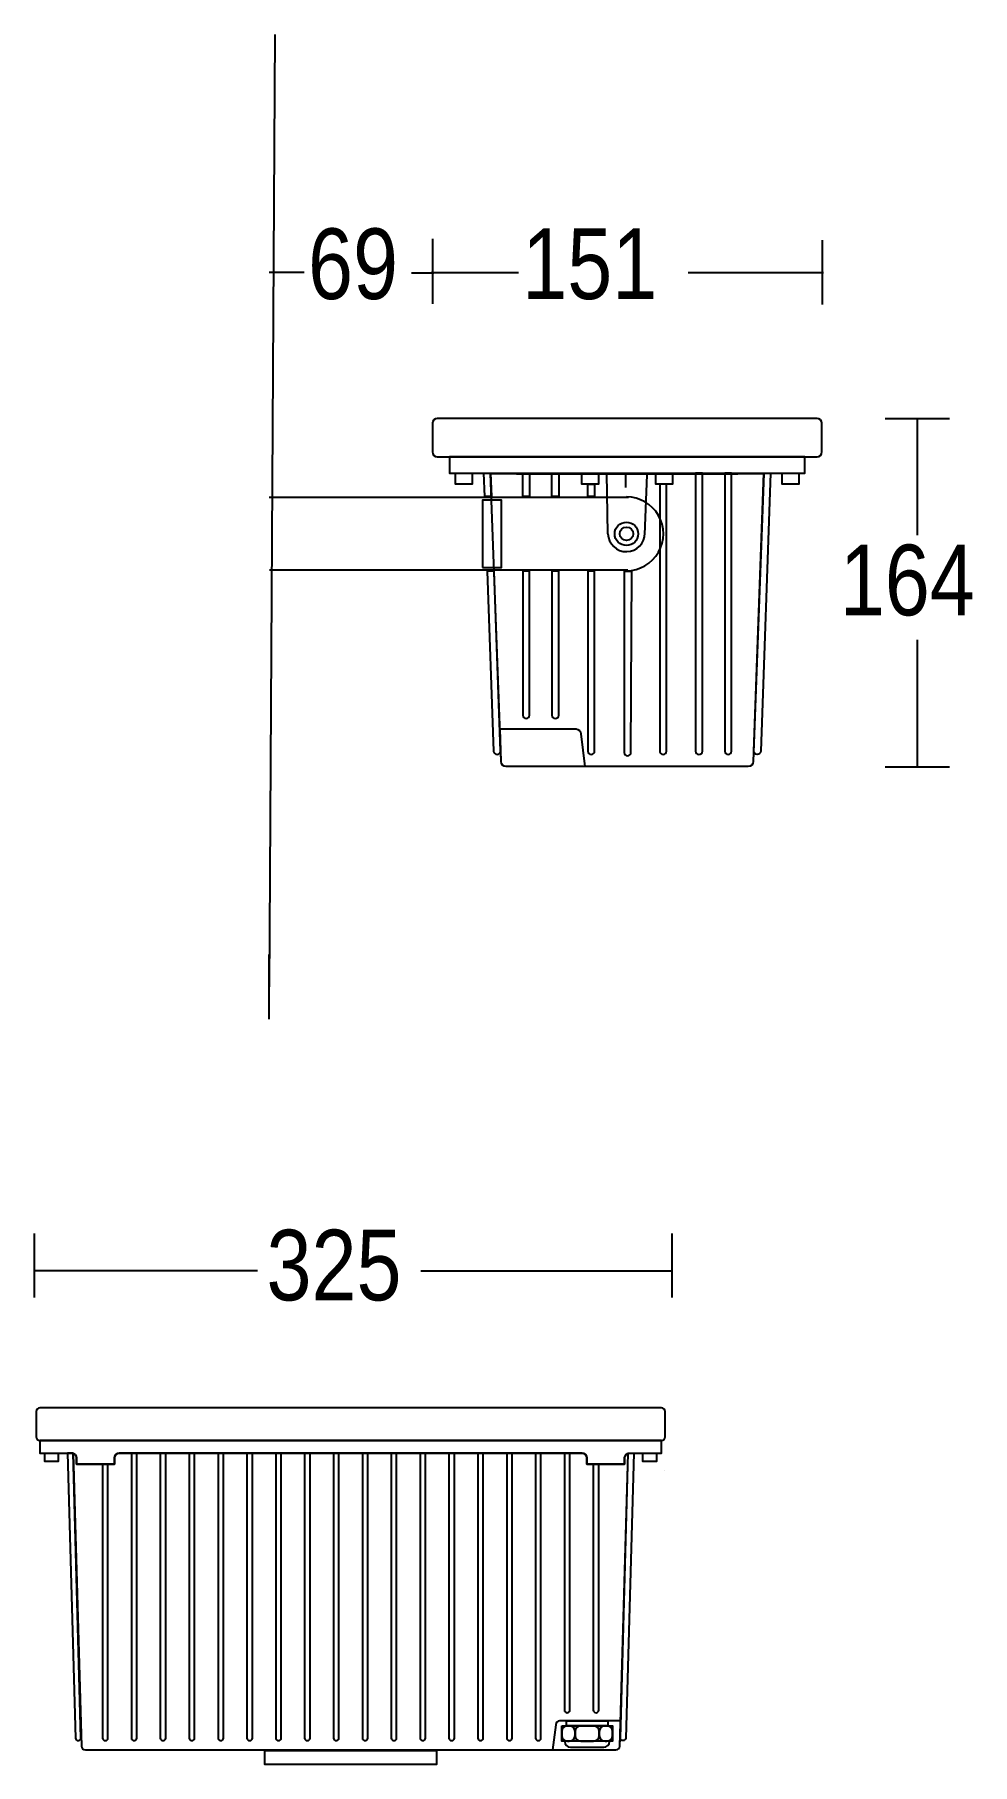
# Model space of a CAD drawing. Extents: x 19 to 158, y 0 to 257.
import ezdxf

# ---------------------------------------------------------------- set-up
doc = ezdxf.new("R2010")
doc.units = 0
doc.layers.add('LIVELLO_1', color=160, linetype='Continuous')
doc.styles.add('STD', font='txt')

# ---------------------------------------------------------------- blocks, each defined once
blk = doc.blocks.new('AI9-BLK1')
at = {"layer": 'LIVELLO_1', "color": 7}
for p, q in [((-35.64, 114.7), (-36.47, -26.52)), ((-12.24, 84.39), (-12.24, 74.77)), ((45.61, 74.66), (45.61, 84.21)), ((-31.26, 79.43), (-36.47, 79.43)), ((-15.37, 79.39), (-12.06, 79.39)), ((-12.44, 79.43), (0.51, 79.43)), ((25.69, 79.43), (45.73, 79.43)), ((54.88, 57.77), (64.44, 57.77)), ((59.66, 57.77), (59.66, 40.47)), ((13.78, 40.66), (13.6, 49.62)), ((16.46, 47.53), (16.46, 49.62)), ((19.26, 40.57), (19.58, 49.39)), ((16.82, 46.04), (-36.47, 46.04)), ((16.75, 35.26), (-36.4, 35.26)), ((59.66, 24.94), (59.66, 6.11)), ((54.88, 6.11), (64.44, 6.11)), ((-36.47, -31.3), (-36.47, -21.74)), ((-71.24, -72.61), (-71.24, -63.11)), ((23.31, -72.61), (23.31, -63.11)), ((-38.2, -68.66), (-71.24, -68.66)), ((-13.95, -68.66), (23.31, -68.66)), ((22.15, -98.22), (22.15, -98.22))]:
    blk.add_line(p, q, dxfattribs=at)
for points in [[(42.99, 52.09), (-9.72, 52.09), (-9.72, 49.66), (-3.86, 49.66), (37.12, 49.66), (42.99, 49.66)], [(-8.82, 49.66), (-6.33, 49.66), (-6.33, 48.04), (-8.82, 48.04)], [(-3.61, 49.66), (-3.49, 46.19), (-4.49, 46.19), (-4.61, 49.66)], [(2.16, 49.66), (2.16, 46.2), (1.15, 46.2), (1.15, 49.66)], [(6.48, 49.66), (6.48, 46.2), (5.47, 46.2), (5.47, 49.66)], [(9.92, 49.66), (12.4, 49.66), (12.4, 48.04), (9.92, 48.04)], [(20.87, 49.66), (23.36, 49.66), (23.36, 48.04), (20.87, 48.04)], [(39.6, 49.66), (42.09, 49.66), (42.09, 48.04), (39.6, 48.04)], [(11.81, 48.04), (11.81, 46.2), (10.8, 46.2), (10.8, 48.04)], [(-4.83, 35.69), (-2.01, 35.69), (-2.01, 45.67), (-4.83, 45.67)], [(-69.73, -95.69), (-67.73, -95.69), (-67.73, -96.94), (-69.73, -96.94)], [(18.98, -95.69), (20.98, -95.69), (20.98, -96.94), (18.98, -96.94)], [(7.65, -135.37), (13.75, -135.37), (13.75, -136.11), (7.65, -136.11)], [(6.92, -136.11), (14.47, -136.11), (14.47, -138.39), (6.92, -138.39)], [(-37.1, -139.78), (-11.65, -139.78), (-11.65, -141.84), (-37.1, -141.84)]]:
    blk.add_lwpolyline(points, close=True, dxfattribs=at)
for centre, radius in [((16.53, 40.66), 1.74), ((16.53, 40.67), 1)]:
    blk.add_circle(centre, radius, dxfattribs=at)
for points, knots in [([(-11.52, 57.77), (-11.52, 57.77), (44.79, 57.77), (44.79, 57.77), (45.19, 57.77), (45.51, 57.45), (45.51, 57.05), (45.51, 57.05), (45.51, 52.81), (45.51, 52.81), (45.51, 52.41), (45.19, 52.09), (44.79, 52.09), (44.79, 52.09), (-11.52, 52.09), (-11.52, 52.09), (-11.92, 52.09), (-12.24, 52.41), (-12.24, 52.81), (-12.24, 52.81), (-12.24, 57.05), (-12.24, 57.05), (-12.24, 57.45), (-11.92, 57.77), (-11.52, 57.77)], [0, 0, 0, 0, 1, 1, 1, 2, 2, 2, 3, 3, 3, 4, 4, 4, 5, 5, 5, 6, 6, 6, 7, 7, 7, 8, 8, 8, 8]), ([(35.32, 6.89), (35.32, 6.89), (36.88, 49.63), (36.88, 49.63), (36.5, 49.52), (-3.23, 49.52), (-3.61, 49.63), (-3.61, 49.63), (-2.05, 6.89), (-2.05, 6.89), (-2.05, 6.49), (-1.73, 6.16), (-1.33, 6.16), (-1.33, 6.16), (34.6, 6.16), (34.6, 6.16), (34.99, 6.16), (35.32, 6.49), (35.32, 6.89)], [0, 0, 0, 0, 1, 1, 1, 2, 2, 2, 3, 3, 3, 4, 4, 4, 5, 5, 5, 6, 6, 6, 6]), ([(26.79, 49.66), (26.79, 49.66), (27.79, 49.66), (27.79, 49.66), (27.79, 49.66), (27.79, 8.43), (27.79, 8.43), (27.79, 8.16), (27.58, 7.95), (27.27, 7.95), (27.01, 7.95), (26.79, 8.16), (26.79, 8.43), (26.79, 8.43), (26.79, 49.66), (26.79, 49.66)], [0, 0, 0, 0, 1, 1, 1, 2, 2, 2, 3, 3, 3, 4, 4, 4, 5, 5, 5, 5]), ([(31.11, 49.66), (31.11, 49.66), (32.11, 49.66), (32.11, 49.66), (32.11, 49.66), (32.11, 8.43), (32.11, 8.43), (32.11, 8.16), (31.9, 7.95), (31.6, 7.95), (31.33, 7.95), (31.11, 8.16), (31.11, 8.43), (31.11, 8.43), (31.11, 49.66), (31.11, 49.66)], [0, 0, 0, 0, 1, 1, 1, 2, 2, 2, 3, 3, 3, 4, 4, 4, 5, 5, 5, 5]), ([(36.88, 49.66), (36.88, 49.66), (35.44, 8.43), (35.44, 8.43), (35.43, 8.16), (35.64, 7.95), (35.9, 7.95), (36.21, 7.95), (36.43, 8.16), (36.44, 8.43), (36.44, 8.43), (37.89, 49.66), (37.89, 49.66), (37.89, 49.66), (36.88, 49.66), (36.88, 49.66)], [0, 0, 0, 0, 1, 1, 1, 2, 2, 2, 3, 3, 3, 4, 4, 4, 5, 5, 5, 5]), ([(22.47, 48.04), (22.47, 48.04), (22.47, 8.43), (22.47, 8.43), (22.47, 8.16), (22.25, 7.95), (21.95, 7.95), (21.68, 7.95), (21.46, 8.16), (21.46, 8.43), (21.46, 8.43), (21.46, 48.04), (21.46, 48.04), (21.46, 48.04), (22.47, 48.04), (22.47, 48.04)], [0, 0, 0, 0, 1, 1, 1, 2, 2, 2, 3, 3, 3, 4, 4, 4, 5, 5, 5, 5]), ([(16.53, 35.19), (18.48, 35.19), (20.29, 36.24), (21.27, 37.93), (22.24, 39.62), (22.24, 41.71), (21.27, 43.4), (20.29, 45.09), (18.48, 46.13), (16.53, 46.13)], [0, 0, 0, 0, 1, 1, 1, 2, 2, 2, 3, 3, 3, 3]), ([(13.78, 40.66), (13.84, 39.17), (15.08, 37.99), (16.57, 38.02), (18.06, 38.04), (19.26, 39.26), (19.26, 40.75)], [0, 0, 0, 0, 1, 1, 1, 2, 2, 2, 2]), ([(-3.17, 8.43), (-3.17, 8.43), (-4.11, 35.14), (-4.11, 35.14), (-4.11, 35.14), (-3.1, 35.14), (-3.1, 35.14), (-3.1, 35.14), (-2.16, 8.43), (-2.16, 8.43), (-2.15, 8.16), (-2.37, 7.95), (-2.63, 7.95), (-2.94, 7.95), (-3.16, 8.16), (-3.17, 8.43)], [0, 0, 0, 0, 1, 1, 1, 2, 2, 2, 3, 3, 3, 4, 4, 4, 5, 5, 5, 5]), ([(1.15, 13.78), (1.15, 13.78), (1.15, 35.14), (1.15, 35.14), (1.15, 35.14), (2.16, 35.14), (2.16, 35.14), (2.16, 35.14), (2.16, 13.78), (2.16, 13.78), (2.16, 13.5), (1.94, 13.29), (1.64, 13.29), (1.37, 13.29), (1.15, 13.5), (1.15, 13.78)], [0, 0, 0, 0, 1, 1, 1, 2, 2, 2, 3, 3, 3, 4, 4, 4, 5, 5, 5, 5]), ([(5.47, 13.78), (5.47, 13.78), (5.47, 35.14), (5.47, 35.14), (5.47, 35.14), (6.48, 35.14), (6.48, 35.14), (6.48, 35.14), (6.48, 13.78), (6.48, 13.78), (6.48, 13.5), (6.26, 13.29), (5.96, 13.29), (5.7, 13.29), (5.47, 13.5), (5.47, 13.78)], [0, 0, 0, 0, 1, 1, 1, 2, 2, 2, 3, 3, 3, 4, 4, 4, 5, 5, 5, 5]), ([(10.8, 8.43), (10.8, 8.43), (10.8, 35.14), (10.8, 35.14), (10.8, 35.14), (11.81, 35.14), (11.81, 35.14), (11.81, 35.14), (11.81, 8.43), (11.81, 8.43), (11.81, 8.16), (11.59, 7.95), (11.29, 7.95), (11.02, 7.95), (10.8, 8.16), (10.8, 8.43)], [0, 0, 0, 0, 1, 1, 1, 2, 2, 2, 3, 3, 3, 4, 4, 4, 5, 5, 5, 5]), ([(16.19, 8.23), (16.19, 8.23), (16.18, 35.06), (16.18, 35.06), (16.18, 35.06), (17.31, 35.08), (17.31, 35.08), (17.31, 35.08), (17.2, 8.23), (17.2, 8.23), (17.2, 7.96), (16.97, 7.74), (16.68, 7.74), (16.4, 7.74), (16.19, 7.96), (16.19, 8.23)], [0, 0, 0, 0, 1, 1, 1, 2, 2, 2, 3, 3, 3, 4, 4, 4, 5, 5, 5, 5]), ([(9.06, 11.72), (9.06, 11.72), (-2.22, 11.72), (-2.22, 11.72), (-2.22, 11.72), (-2.05, 6.89), (-2.05, 6.89), (-2.05, 6.49), (-1.73, 6.16), (-1.33, 6.16), (-1.33, 6.16), (10.35, 6.16), (10.35, 6.16), (10.35, 6.16), (9.78, 11), (9.78, 11), (9.78, 11.4), (9.45, 11.72), (9.06, 11.72)], [0, 0, 0, 0, 1, 1, 1, 2, 2, 2, 3, 3, 3, 4, 4, 4, 5, 5, 5, 6, 6, 6, 6]), ([(-70.46, -88.98), (-70.46, -88.98), (21.71, -88.98), (21.71, -88.98), (22.03, -88.98), (22.28, -89.23), (22.28, -89.54), (22.28, -89.54), (22.28, -93.25), (22.28, -93.25), (22.28, -93.56), (22.03, -93.81), (21.71, -93.81), (21.71, -93.81), (-70.46, -93.81), (-70.46, -93.81), (-70.77, -93.81), (-71.03, -93.56), (-71.03, -93.25), (-71.03, -93.25), (-71.03, -89.54), (-71.03, -89.54), (-71.03, -89.23), (-70.77, -88.98), (-70.46, -88.98)], [0, 0, 0, 0, 1, 1, 1, 2, 2, 2, 3, 3, 3, 4, 4, 4, 5, 5, 5, 6, 6, 6, 7, 7, 7, 8, 8, 8, 8]), ([(-70.46, -93.81), (-70.46, -93.81), (21.71, -93.81), (21.71, -93.81), (21.71, -93.81), (21.71, -95.69), (21.71, -95.69), (21.71, -95.69), (16.99, -95.69), (16.99, -95.69), (16.59, -95.69), (16.26, -96.01), (16.26, -96.39), (16.26, -96.39), (16.26, -97.3), (16.26, -97.3), (16.26, -97.3), (10.66, -97.3), (10.66, -97.3), (10.66, -97.3), (10.66, -96.39), (10.66, -96.39), (10.66, -96.01), (10.34, -95.69), (9.94, -95.69), (9.94, -95.69), (-58.69, -95.69), (-58.69, -95.69), (-59.09, -95.69), (-59.41, -96.01), (-59.41, -96.39), (-59.41, -96.39), (-59.41, -97.3), (-59.41, -97.3), (-59.41, -97.3), (-65.01, -97.3), (-65.01, -97.3), (-65.01, -97.3), (-65.01, -96.39), (-65.01, -96.39), (-65.01, -96.01), (-65.34, -95.69), (-65.74, -95.69), (-65.74, -95.69), (-70.46, -95.69), (-70.46, -95.69), (-70.46, -95.69), (-70.46, -93.81), (-70.46, -93.81)], [0, 0, 0, 0, 1, 1, 1, 2, 2, 2, 3, 3, 3, 4, 4, 4, 5, 5, 5, 6, 6, 6, 7, 7, 7, 8, 8, 8, 9, 9, 9, 10, 10, 10, 11, 11, 11, 12, 12, 12, 13, 13, 13, 14, 14, 14, 15, 15, 15, 16, 16, 16, 16]), ([(-65.54, -95.69), (-65.54, -95.69), (-64.38, -137.93), (-64.38, -137.93), (-64.38, -138.14), (-64.55, -138.31), (-64.76, -138.31), (-65, -138.31), (-65.18, -138.14), (-65.19, -137.93), (-65.19, -137.93), (-66.35, -95.69), (-66.35, -95.69), (-66.35, -95.69), (-65.54, -95.69), (-65.54, -95.69)], [0, 0, 0, 0, 1, 1, 1, 2, 2, 2, 3, 3, 3, 4, 4, 4, 5, 5, 5, 5]), ([(-64.29, -139.13), (-64.29, -139.13), (-65.54, -95.72), (-65.54, -95.72), (-65.24, -95.8), (-65.01, -96.07), (-65.01, -96.39), (-65.01, -96.39), (-65.01, -97.3), (-65.01, -97.3), (-65.01, -97.3), (-59.41, -97.3), (-59.41, -97.3), (-59.41, -97.3), (-59.41, -96.39), (-59.41, -96.39), (-59.41, -96.01), (-59.09, -95.69), (-58.69, -95.69), (-58.69, -95.69), (9.94, -95.69), (9.94, -95.69), (10.34, -95.69), (10.66, -96.01), (10.66, -96.39), (10.66, -96.39), (10.66, -97.3), (10.66, -97.3), (10.66, -97.3), (16.26, -97.3), (16.26, -97.3), (16.26, -97.3), (16.26, -96.39), (16.26, -96.39), (16.26, -96.07), (16.49, -95.8), (16.79, -95.72), (16.79, -95.72), (15.54, -139.13), (15.54, -139.13), (15.54, -139.44), (15.28, -139.69), (14.96, -139.69), (14.96, -139.69), (-63.71, -139.69), (-63.71, -139.69), (-64.03, -139.69), (-64.29, -139.44), (-64.29, -139.13)], [0, 0, 0, 0, 1, 1, 1, 2, 2, 2, 3, 3, 3, 4, 4, 4, 5, 5, 5, 6, 6, 6, 7, 7, 7, 8, 8, 8, 9, 9, 9, 10, 10, 10, 11, 11, 11, 12, 12, 12, 13, 13, 13, 14, 14, 14, 15, 15, 15, 16, 16, 16, 16]), ([(-60.36, -97.3), (-60.36, -97.3), (-60.36, -137.93), (-60.36, -137.93), (-60.36, -138.14), (-60.53, -138.31), (-60.75, -138.31), (-60.99, -138.31), (-61.17, -138.14), (-61.17, -137.93), (-61.17, -137.93), (-61.17, -97.3), (-61.17, -97.3), (-61.17, -97.3), (-60.36, -97.3), (-60.36, -97.3)], [0, 0, 0, 0, 1, 1, 1, 2, 2, 2, 3, 3, 3, 4, 4, 4, 5, 5, 5, 5]), ([(-56.08, -95.69), (-56.08, -95.69), (-56.08, -137.93), (-56.08, -137.93), (-56.08, -138.14), (-56.25, -138.31), (-56.47, -138.31), (-56.71, -138.31), (-56.88, -138.14), (-56.88, -137.93), (-56.88, -137.93), (-56.88, -95.69), (-56.88, -95.69), (-56.88, -95.69), (-56.08, -95.69), (-56.08, -95.69)], [0, 0, 0, 0, 1, 1, 1, 2, 2, 2, 3, 3, 3, 4, 4, 4, 5, 5, 5, 5]), ([(-51.8, -95.69), (-51.8, -95.69), (-51.8, -137.93), (-51.8, -137.93), (-51.8, -138.14), (-51.97, -138.31), (-52.19, -138.31), (-52.43, -138.31), (-52.6, -138.14), (-52.6, -137.93), (-52.6, -137.93), (-52.6, -95.69), (-52.6, -95.69), (-52.6, -95.69), (-51.8, -95.69), (-51.8, -95.69)], [0, 0, 0, 0, 1, 1, 1, 2, 2, 2, 3, 3, 3, 4, 4, 4, 5, 5, 5, 5]), ([(-47.52, -95.69), (-47.52, -95.69), (-47.52, -137.93), (-47.52, -137.93), (-47.52, -138.14), (-47.69, -138.31), (-47.91, -138.31), (-48.15, -138.31), (-48.32, -138.14), (-48.32, -137.93), (-48.32, -137.93), (-48.32, -95.69), (-48.32, -95.69), (-48.32, -95.69), (-47.52, -95.69), (-47.52, -95.69)], [0, 0, 0, 0, 1, 1, 1, 2, 2, 2, 3, 3, 3, 4, 4, 4, 5, 5, 5, 5]), ([(-43.23, -95.69), (-43.23, -95.69), (-43.23, -137.93), (-43.23, -137.93), (-43.23, -138.14), (-43.41, -138.31), (-43.63, -138.31), (-43.87, -138.31), (-44.04, -138.14), (-44.04, -137.93), (-44.04, -137.93), (-44.04, -95.69), (-44.04, -95.69), (-44.04, -95.69), (-43.23, -95.69), (-43.23, -95.69)], [0, 0, 0, 0, 1, 1, 1, 2, 2, 2, 3, 3, 3, 4, 4, 4, 5, 5, 5, 5]), ([(-38.95, -95.69), (-38.95, -95.69), (-38.95, -137.93), (-38.95, -137.93), (-38.95, -138.14), (-39.13, -138.31), (-39.35, -138.31), (-39.59, -138.31), (-39.76, -138.14), (-39.76, -137.93), (-39.76, -137.93), (-39.76, -95.69), (-39.76, -95.69), (-39.76, -95.69), (-38.95, -95.69), (-38.95, -95.69)], [0, 0, 0, 0, 1, 1, 1, 2, 2, 2, 3, 3, 3, 4, 4, 4, 5, 5, 5, 5]), ([(-34.67, -95.69), (-34.67, -95.69), (-34.67, -137.93), (-34.67, -137.93), (-34.67, -138.14), (-34.85, -138.31), (-35.07, -138.31), (-35.3, -138.31), (-35.48, -138.14), (-35.48, -137.93), (-35.48, -137.93), (-35.48, -95.69), (-35.48, -95.69), (-35.48, -95.69), (-34.67, -95.69), (-34.67, -95.69)], [0, 0, 0, 0, 1, 1, 1, 2, 2, 2, 3, 3, 3, 4, 4, 4, 5, 5, 5, 5]), ([(-30.39, -95.69), (-30.39, -95.69), (-30.39, -137.93), (-30.39, -137.93), (-30.39, -138.14), (-30.57, -138.31), (-30.79, -138.31), (-31.02, -138.31), (-31.2, -138.14), (-31.2, -137.93), (-31.2, -137.93), (-31.2, -95.69), (-31.2, -95.69), (-31.2, -95.69), (-30.39, -95.69), (-30.39, -95.69)], [0, 0, 0, 0, 1, 1, 1, 2, 2, 2, 3, 3, 3, 4, 4, 4, 5, 5, 5, 5]), ([(-26.11, -95.69), (-26.11, -95.69), (-26.11, -137.93), (-26.11, -137.93), (-26.11, -138.14), (-26.29, -138.31), (-26.5, -138.31), (-26.74, -138.31), (-26.92, -138.14), (-26.92, -137.93), (-26.92, -137.93), (-26.92, -95.69), (-26.92, -95.69), (-26.92, -95.69), (-26.11, -95.69), (-26.11, -95.69)], [0, 0, 0, 0, 1, 1, 1, 2, 2, 2, 3, 3, 3, 4, 4, 4, 5, 5, 5, 5]), ([(-21.83, -95.69), (-21.83, -95.69), (-21.83, -137.93), (-21.83, -137.93), (-21.83, -138.14), (-22.01, -138.31), (-22.22, -138.31), (-22.46, -138.31), (-22.64, -138.14), (-22.64, -137.93), (-22.64, -137.93), (-22.64, -95.69), (-22.64, -95.69), (-22.64, -95.69), (-21.83, -95.69), (-21.83, -95.69)], [0, 0, 0, 0, 1, 1, 1, 2, 2, 2, 3, 3, 3, 4, 4, 4, 5, 5, 5, 5]), ([(-17.55, -95.69), (-17.55, -95.69), (-17.55, -137.93), (-17.55, -137.93), (-17.55, -138.14), (-17.73, -138.31), (-17.94, -138.31), (-18.18, -138.31), (-18.36, -138.14), (-18.36, -137.93), (-18.36, -137.93), (-18.36, -95.69), (-18.36, -95.69), (-18.36, -95.69), (-17.55, -95.69), (-17.55, -95.69)], [0, 0, 0, 0, 1, 1, 1, 2, 2, 2, 3, 3, 3, 4, 4, 4, 5, 5, 5, 5]), ([(-13.27, -95.69), (-13.27, -95.69), (-13.27, -137.93), (-13.27, -137.93), (-13.27, -138.14), (-13.45, -138.31), (-13.66, -138.31), (-13.9, -138.31), (-14.08, -138.14), (-14.08, -137.93), (-14.08, -137.93), (-14.08, -95.69), (-14.08, -95.69), (-14.08, -95.69), (-13.27, -95.69), (-13.27, -95.69)], [0, 0, 0, 0, 1, 1, 1, 2, 2, 2, 3, 3, 3, 4, 4, 4, 5, 5, 5, 5]), ([(-8.99, -95.69), (-8.99, -95.69), (-8.99, -137.93), (-8.99, -137.93), (-8.99, -138.14), (-9.16, -138.31), (-9.38, -138.31), (-9.62, -138.31), (-9.8, -138.14), (-9.8, -137.93), (-9.8, -137.93), (-9.8, -95.69), (-9.8, -95.69), (-9.8, -95.69), (-8.99, -95.69), (-8.99, -95.69)], [0, 0, 0, 0, 1, 1, 1, 2, 2, 2, 3, 3, 3, 4, 4, 4, 5, 5, 5, 5]), ([(-4.71, -95.69), (-4.71, -95.69), (-4.71, -137.93), (-4.71, -137.93), (-4.71, -138.14), (-4.88, -138.31), (-5.1, -138.31), (-5.34, -138.31), (-5.51, -138.14), (-5.51, -137.93), (-5.51, -137.93), (-5.51, -95.69), (-5.51, -95.69), (-5.51, -95.69), (-4.71, -95.69), (-4.71, -95.69)], [0, 0, 0, 0, 1, 1, 1, 2, 2, 2, 3, 3, 3, 4, 4, 4, 5, 5, 5, 5]), ([(-0.42, -95.69), (-0.42, -95.69), (-0.42, -137.93), (-0.42, -137.93), (-0.42, -138.14), (-0.6, -138.31), (-0.82, -138.31), (-1.06, -138.31), (-1.23, -138.14), (-1.23, -137.93), (-1.23, -137.93), (-1.23, -95.69), (-1.23, -95.69), (-1.23, -95.69), (-0.42, -95.69), (-0.42, -95.69)], [0, 0, 0, 0, 1, 1, 1, 2, 2, 2, 3, 3, 3, 4, 4, 4, 5, 5, 5, 5]), ([(3.85, -95.69), (3.85, -95.69), (3.85, -137.93), (3.85, -137.93), (3.85, -138.14), (3.68, -138.31), (3.46, -138.31), (3.22, -138.31), (3.05, -138.14), (3.05, -137.93), (3.05, -137.93), (3.05, -95.69), (3.05, -95.69), (3.05, -95.69), (3.85, -95.69), (3.85, -95.69)], [0, 0, 0, 0, 1, 1, 1, 2, 2, 2, 3, 3, 3, 4, 4, 4, 5, 5, 5, 5]), ([(8.14, -95.69), (8.14, -95.69), (8.14, -133.8), (8.14, -133.8), (8.14, -134.01), (7.96, -134.18), (7.74, -134.18), (7.5, -134.18), (7.33, -134.01), (7.33, -133.8), (7.33, -133.8), (7.33, -95.69), (7.33, -95.69), (7.33, -95.69), (8.14, -95.69), (8.14, -95.69)], [0, 0, 0, 0, 1, 1, 1, 2, 2, 2, 3, 3, 3, 4, 4, 4, 5, 5, 5, 5]), ([(12.42, -97.3), (12.42, -97.3), (12.42, -133.8), (12.42, -133.8), (12.42, -134.01), (12.24, -134.18), (12.02, -134.18), (11.78, -134.18), (11.61, -134.01), (11.61, -133.8), (11.61, -133.8), (11.61, -97.3), (11.61, -97.3), (11.61, -97.3), (12.42, -97.3), (12.42, -97.3)], [0, 0, 0, 0, 1, 1, 1, 2, 2, 2, 3, 3, 3, 4, 4, 4, 5, 5, 5, 5]), ([(16.79, -95.69), (16.79, -95.69), (15.64, -137.93), (15.64, -137.93), (15.63, -138.14), (15.8, -138.31), (16.01, -138.31), (16.25, -138.31), (16.43, -138.14), (16.44, -137.93), (16.44, -137.93), (17.6, -95.69), (17.6, -95.69), (17.6, -95.69), (16.79, -95.69), (16.79, -95.69)], [0, 0, 0, 0, 1, 1, 1, 2, 2, 2, 3, 3, 3, 4, 4, 4, 5, 5, 5, 5]), ([(6.62, -135.39), (6.62, -135.39), (15.68, -135.39), (15.68, -135.39), (15.68, -135.39), (15.54, -139.13), (15.54, -139.13), (15.54, -139.44), (15.28, -139.69), (14.96, -139.69), (14.96, -139.69), (5.58, -139.69), (5.58, -139.69), (5.58, -139.69), (6.04, -135.95), (6.04, -135.95), (6.04, -135.64), (6.3, -135.39), (6.62, -135.39)], [0, 0, 0, 0, 1, 1, 1, 2, 2, 2, 3, 3, 3, 4, 4, 4, 5, 5, 5, 6, 6, 6, 6]), ([(7.8, -136.11), (7.8, -136.11), (8.04, -136.11), (8.04, -136.11), (8.52, -136.11), (8.91, -136.49), (8.91, -136.95), (8.91, -136.95), (8.91, -137.55), (8.91, -137.55), (8.91, -138.02), (8.52, -138.39), (8.04, -138.39), (8.04, -138.39), (7.8, -138.39), (7.8, -138.39), (7.32, -138.39), (6.92, -138.02), (6.92, -137.55), (6.92, -137.55), (6.92, -136.95), (6.92, -136.95), (6.92, -136.49), (7.32, -136.11), (7.8, -136.11)], [0, 0, 0, 0, 1, 1, 1, 2, 2, 2, 3, 3, 3, 4, 4, 4, 5, 5, 5, 6, 6, 6, 7, 7, 7, 8, 8, 8, 8]), ([(14.03, -138.39), (14.03, -138.39), (14.03, -138.46), (14.03, -138.46), (14.03, -138.92), (13.64, -139.3), (13.15, -139.3), (13.15, -139.3), (8.24, -139.3), (8.24, -139.3), (7.76, -139.3), (7.37, -138.92), (7.37, -138.46), (7.37, -138.46), (7.37, -138.39), (7.37, -138.39), (7.37, -138.39), (14.03, -138.39), (14.03, -138.39)], [0, 0, 0, 0, 1, 1, 1, 2, 2, 2, 3, 3, 3, 4, 4, 4, 5, 5, 5, 6, 6, 6, 6]), ([(9.78, -136.11), (9.78, -136.11), (11.62, -136.11), (11.62, -136.11), (12.1, -136.11), (12.49, -136.49), (12.49, -136.95), (12.49, -136.95), (12.49, -137.55), (12.49, -137.55), (12.49, -138.02), (12.1, -138.39), (11.62, -138.39), (11.62, -138.39), (9.78, -138.39), (9.78, -138.39), (9.3, -138.39), (8.91, -138.02), (8.91, -137.55), (8.91, -137.55), (8.91, -136.95), (8.91, -136.95), (8.91, -136.49), (9.3, -136.11), (9.78, -136.11)], [0, 0, 0, 0, 1, 1, 1, 2, 2, 2, 3, 3, 3, 4, 4, 4, 5, 5, 5, 6, 6, 6, 7, 7, 7, 8, 8, 8, 8]), ([(13.36, -136.11), (13.36, -136.11), (13.6, -136.11), (13.6, -136.11), (14.09, -136.11), (14.47, -136.49), (14.47, -136.95), (14.47, -136.95), (14.47, -137.55), (14.47, -137.55), (14.47, -138.02), (14.09, -138.39), (13.6, -138.39), (13.6, -138.39), (13.36, -138.39), (13.36, -138.39), (12.88, -138.39), (12.49, -138.02), (12.49, -137.55), (12.49, -137.55), (12.49, -136.95), (12.49, -136.95), (12.49, -136.49), (12.88, -136.11), (13.36, -136.11)], [0, 0, 0, 0, 1, 1, 1, 2, 2, 2, 3, 3, 3, 4, 4, 4, 5, 5, 5, 6, 6, 6, 7, 7, 7, 8, 8, 8, 8])]:
    blk.add_open_spline(points, degree=3, knots=knots, dxfattribs=at)
at = {"layer": 'LIVELLO_1', "color": 7, "char_height": 10.4738, "attachment_point": 1, "style": 'STD'}
for s, insert in [('\\fArial Narrow|b0|i0;\\H10.4738;\\C7;69', (-30.69, 85.95)), ('\\fArial Narrow|b0|i0;\\H10.4738;\\C7;151', (1.08, 85.95)), ('\\fArial Narrow|b0|i0;\\H10.4738;\\C7;164', (48.17, 39.05)), ('\\fArial Narrow|b0|i0;\\H10.4738;\\C7;325', (-36.85, -62.55))]:
    blk.add_mtext(s, dxfattribs=dict(at, insert=insert))

msp = doc.modelspace()

# ---------------------------------------------------------------- block references
at = {"layer": 'LIVELLO_1', "color": 7}
msp.add_blockref('AI9-BLK1', (90.235147, 142.122419), dxfattribs=at)

doc.saveas('drawing.dxf')
